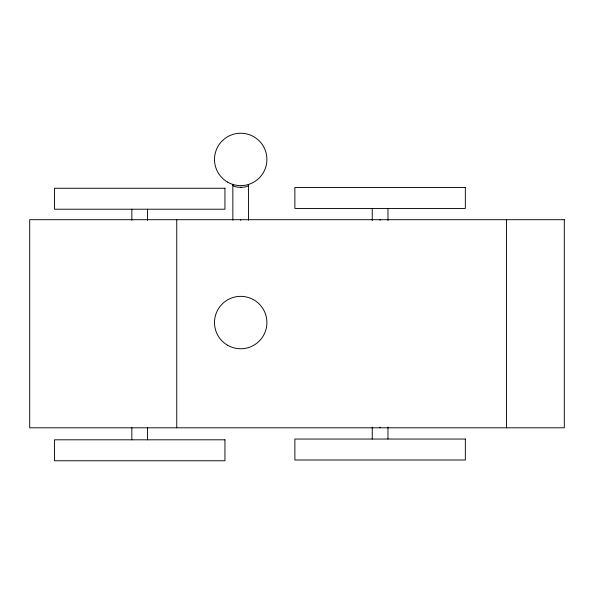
<?xml version="1.0" encoding="UTF-8"?>
<svg xmlns="http://www.w3.org/2000/svg" width="594" height="594" viewBox="0 0 594 594"><rect width="100%" height="100%" fill="white"/><g stroke="black" fill="none" stroke-linecap="round" stroke-linejoin="round"><path stroke-width="0.89" d="M248.537 220.211L248.567 184.43M506.556 219.698L506.556 427.799M387.971 208.449L387.971 220.508M387.971 427.101L387.971 439.04M380.108 219.698L380.108 220.352M380.108 427.138L380.108 427.799M372.245 208.449L372.245 220.508M372.245 427.101L372.245 439.04M240.704 219.698L240.704 220.352M232.841 184.43L232.848 220.211M176.745 219.698L176.745 427.799M147.564 209.214L147.564 220.329M147.564 427.769L147.564 439.812M131.846 209.214L131.846 220.329M131.846 427.769L131.846 439.812M248.329 184.452A7.781 2.279 0 0 1 240.37 187.318M241.038 187.318A7.781 2.279 0 0 1 233.078 184.452M465.34 187.489L294.876 187.489L294.876 208.449L465.34 208.449L465.34 187.489M224.94 188.253L54.477 188.253L54.477 209.214L224.94 209.214L224.94 188.253M564.3 219.698L29.7 219.698L29.7 427.799L564.3 427.799L564.3 219.698M465.34 439.04L294.876 439.04L294.876 460.008L465.34 460.008L465.34 439.04M224.94 439.812L54.477 439.812L54.477 460.773L224.94 460.773L224.94 439.812M227.599 345.255A26.203 26.203 0 0 0 266.906 322.557A26.203 26.203 0 0 0 227.599 299.866A26.203 26.203 0 0 0 227.599 345.255M227.599 182.12A26.203 26.203 0 0 0 266.906 159.43A26.203 26.203 0 0 0 227.599 136.739A26.203 26.203 0 0 0 227.599 182.12"/></g></svg>
